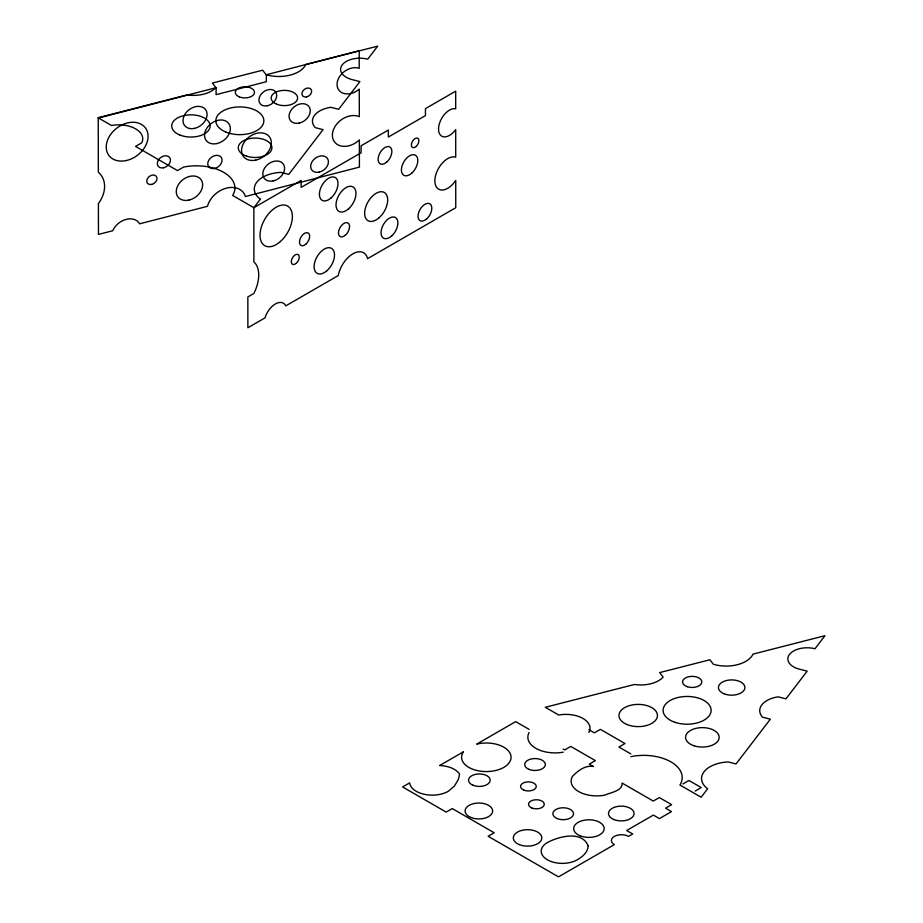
<?xml version="1.0" encoding="UTF-8"?>
<svg xmlns="http://www.w3.org/2000/svg" width="923" height="923" viewBox="0 0 923 923"><rect width="100%" height="100%" fill="white"/><g stroke="black" fill="none" stroke-linecap="round" stroke-linejoin="round"><path stroke-width="1.38" d="M682.882 783.973L688.939 780.477L701.226 787.573L695.181 791.069M588.897 729.701L594.32 732.839L600.377 729.343L624.963 743.534L618.906 747.03L630.813 753.906M529.121 729.378L515.692 721.624L476.718 744.123A24.736 14.283 0 0 1 510.834 755.395A24.736 14.283 0 0 1 483.041 771.443A24.736 14.283 0 0 1 463.508 751.749L439.636 765.536A22.625 13.06 0 0 1 459.458 773.935A57.745 33.343 0 0 1 457.958 780.177L454.37 786.131L448.255 791.311A22.625 13.06 0 0 1 424.211 794.288A22.625 13.06 0 0 1 409.662 782.842L402.566 786.938L446.201 812.09L452.282 808.583L494.186 832.777L488.14 836.273L558.507 876.85L614.326 844.626A10.049 5.803 0 0 1 614.326 836.411A10.049 5.803 0 0 1 628.54 836.411L632.728 834L626.671 830.504L653.369 815.09L659.426 818.586L671.529 811.594L665.575 808.156L671.632 804.66L659.334 797.564L653.288 801.06L622.079 783.05C622.944 790.965 610.438 792.476 604.934 795.095A25.579 14.768 0 0 1 578.629 791.553A25.579 14.768 0 0 1 572.491 776.37C577.798 770.774 585.182 765.052 593.362 766.471L589.301 764.117L595.358 760.621L570.772 746.43L564.726 749.926L563.226 749.072M630.813 756.652A38.454 22.198 0 0 1 670.917 761.867A38.454 22.198 0 0 1 679.951 785.023L701.134 797.253L707.641 788.773A28.832 16.649 0 0 1 704.03 771.801A28.832 16.649 0 0 1 728.212 761.937L736.035 763.944L770.347 719.19L762.513 717.183A24.633 14.226 0 0 1 778.112 696.842L785.946 698.849L807.175 671.148L799.353 669.14A19.337 11.168 0 0 1 789.488 654.419A19.337 11.168 0 0 1 814.997 648.731L824.977 635.705L753.006 654.13A27.782 16.049 0 0 1 713.375 664.272L709.902 659.749L659.668 672.602L663.141 677.124A25.244 14.572 0 0 1 634.389 684.485L545.297 707.283L558.727 715.037A24.033 13.88 0 0 1 582.978 718.452A24.033 13.88 0 0 1 588.897 732.458M563.226 752.176A27.171 15.679 0 0 1 535.813 748.311A27.171 15.679 0 0 1 529.121 732.481M588.124 845.733C588.17 852.217 582.367 856.752 577.302 859.798A21.148 12.218 0 0 1 547.397 859.798A21.148 12.218 0 0 1 547.397 842.526C558.853 836.376 581.813 830.377 588.124 845.733M260.367 199.206L253.86 207.698L253.883 261.936A30.713 17.745 -60 0 1 253.906 293.433L247.849 296.929L247.872 327.757L264.959 317.893A15.979 9.23 -60 0 1 275.354 303.955A15.979 9.23 -60 0 1 285.749 305.882L338.268 275.562A21.31 12.311 -60 0 1 352.909 253.802A21.31 12.311 -60 0 1 367.562 258.659L455.754 207.733L455.731 180.458A18.172 10.499 -60 0 1 438.31 188.984A18.172 10.499 -60 0 1 438.298 168.805A18.172 10.499 -60 0 1 455.72 157.21L455.708 129.578A15.472 8.942 -60 0 1 441.298 135.889A15.472 8.942 -60 0 1 441.286 119.113A15.472 8.942 -60 0 1 455.697 108.776L455.685 91.169L425.445 108.637L425.445 115.629L388.352 137.042L388.341 130.051L361.089 145.776L361.101 152.78L301.163 187.381L301.152 180.389L253.86 207.698L232.665 195.457A38.454 22.198 0 0 0 223.643 172.301A38.454 22.198 0 0 0 183.527 167.098L177.481 170.593L135.566 146.388L141.623 142.892A24.033 13.88 0 0 0 135.704 128.897A24.033 13.88 0 0 0 111.452 125.482L98.023 117.717L187.104 94.919A25.244 14.572 0 0 0 215.867 87.57L212.394 83.047L262.628 70.194L266.101 74.705A27.782 16.049 0 0 0 305.732 64.564L377.703 46.15L367.723 59.164A19.337 11.168 0 0 0 342.214 64.864A19.337 11.168 0 0 0 352.067 79.586L359.901 81.593L338.672 109.283L330.838 107.287A24.633 14.226 0 0 0 315.239 127.628L323.073 129.635L288.761 174.378L280.927 172.382A28.832 16.649 0 0 0 256.744 182.246A28.832 16.649 0 0 0 260.367 199.206M216.086 87.697L98.242 118.098L98.346 172.232A30.713 22.902 -37.4 0 1 98.403 203.66L98.461 234.43L112.733 230.75A15.979 11.918 -37.4 0 1 126.163 219.374A15.979 11.918 -37.4 0 1 139.615 223.816L207.513 206.302A21.31 15.887 -37.4 0 1 226.423 188.142A21.31 15.887 -37.4 0 1 245.391 196.53L359.416 167.109L359.359 139.892A18.172 13.557 -37.4 0 1 336.837 144.173A18.172 13.557 -37.4 0 1 336.791 124.028A18.172 13.557 -37.4 0 1 359.324 116.69L359.266 89.104A15.472 11.538 -37.4 0 1 340.633 91.908A15.472 11.538 -37.4 0 1 340.599 75.167A15.472 11.538 -37.4 0 1 359.22 68.348L359.185 50.777L266.32 74.74L266.343 81.72L216.097 94.677L216.086 87.697M239.242 96.846A9.611 5.55 0 0 0 254.448 92.923A9.611 5.55 0 0 0 240.961 87.281A9.611 5.55 0 0 0 239.242 96.846M179.65 134.931A19.221 11.099 0 0 0 210.052 127.097A19.221 11.099 0 0 0 183.089 115.813A19.221 11.099 0 0 0 179.65 134.931M246.672 156.183A16.822 9.715 0 0 0 271.904 147.772A16.822 9.715 0 0 0 246.672 139.361A16.822 9.715 0 0 0 246.672 156.183M276.635 104.172A13.222 7.626 0 0 0 297.541 98.773A13.222 7.626 0 0 0 279 91.019A13.222 7.626 0 0 0 276.635 104.172M225.731 132.012A24.033 13.88 0 0 0 263.736 122.217A24.033 13.88 0 0 0 230.035 108.118A24.033 13.88 0 0 0 225.731 132.012M273.208 180.92A11.907 8.884 -37.4 0 0 283.349 164.132A11.907 8.884 -37.4 0 0 264.52 168.217A11.907 8.884 -37.4 0 0 273.208 180.92M267.416 105.741A9.715 7.246 -37.4 0 0 275.7 92.046A9.715 7.246 -37.4 0 0 260.332 95.369A9.715 7.246 -37.4 0 0 267.416 105.741M214.586 168.436A7.834 5.838 -37.4 0 0 221.266 157.395A7.834 5.838 -37.4 0 0 208.875 160.083A7.834 5.838 -37.4 0 0 214.586 168.436M151.649 184.427A5.642 4.211 -37.4 0 0 156.46 176.478A5.642 4.211 -37.4 0 0 147.53 178.404A5.642 4.211 -37.4 0 0 151.649 184.427M319.15 172.128A9.715 7.246 -37.4 0 0 327.423 158.444A9.715 7.246 -37.4 0 0 312.055 161.767A9.715 7.246 -37.4 0 0 319.15 172.128M163.59 167.79A7.211 5.376 -37.4 0 0 169.728 157.637A7.211 5.376 -37.4 0 0 158.329 160.106A7.211 5.376 -37.4 0 0 163.59 167.79M188.857 200.118A14.41 10.753 -37.4 0 0 201.145 179.8A14.41 10.753 -37.4 0 0 178.335 184.738A14.41 10.753 -37.4 0 0 188.857 200.118M194.511 128.378A13.164 9.818 -37.4 0 0 205.725 109.825A13.164 9.818 -37.4 0 0 184.9 114.337A13.164 9.818 -37.4 0 0 194.511 128.378M126.22 160.556A22.879 17.052 -37.4 0 0 145.719 128.32A22.879 17.052 -37.4 0 0 109.525 136.154A22.879 17.052 -37.4 0 0 126.22 160.556M216.859 143.573A14.099 10.511 -37.4 0 0 228.869 123.694A14.099 10.511 -37.4 0 0 206.567 128.528A14.099 10.511 -37.4 0 0 216.859 143.573M299.19 123.094A11.595 8.642 -37.4 0 0 309.078 106.756A11.595 8.642 -37.4 0 0 290.733 110.725A11.595 8.642 -37.4 0 0 299.19 123.094M306.574 96.915A5.33 3.969 -37.4 0 0 311.109 89.404A5.33 3.969 -37.4 0 0 302.686 91.239A5.33 3.969 -37.4 0 0 306.574 96.915M255.775 160.106A16.291 12.149 -37.4 0 0 269.666 137.146A16.291 12.149 -37.4 0 0 243.891 142.73A16.291 12.149 -37.4 0 0 255.775 160.106M379.145 217.724A16.291 9.415 -60 0 0 384.303 192.469A16.291 9.415 -60 0 0 365.023 209.567A16.291 9.415 -60 0 0 379.145 217.724M416.111 146.503A5.33 3.081 -60 0 0 417.796 138.242A5.33 3.081 -60 0 0 411.496 143.838A5.33 3.081 -60 0 0 416.111 146.503M411.727 173.178A11.595 6.703 -60 0 0 415.396 155.214A11.595 6.703 -60 0 0 401.678 167.375A11.595 6.703 -60 0 0 411.727 173.178M348.594 208.794A14.099 8.145 -60 0 0 353.048 186.942A14.099 8.145 -60 0 0 336.364 201.733A14.099 8.145 -60 0 0 348.594 208.794M280.384 241.526A22.879 13.222 -60 0 0 287.618 206.071A22.879 13.222 -60 0 0 260.563 230.081A22.879 13.222 -60 0 0 280.384 241.526M331.126 197.903A13.164 7.603 -60 0 0 335.28 177.516A13.164 7.603 -60 0 0 319.716 191.326A13.164 7.603 -60 0 0 331.126 197.903M326.961 270.693A14.41 8.33 -60 0 0 331.519 248.356A14.41 8.33 -60 0 0 314.466 263.482A14.41 8.33 -60 0 0 326.961 270.693M305.894 244.133A7.211 4.165 -60 0 0 308.178 232.965A7.211 4.165 -60 0 0 299.652 240.522A7.211 4.165 -60 0 0 305.894 244.133M426.703 218.866A9.715 5.607 -60 0 0 429.783 203.81A9.715 5.607 -60 0 0 418.292 214.009A9.715 5.607 -60 0 0 426.703 218.866M296.306 263.286A5.642 3.254 -60 0 0 298.094 254.54A5.642 3.254 -60 0 0 291.426 260.459A5.642 3.254 -60 0 0 296.306 263.286M345.467 235.1A7.834 4.523 -60 0 0 347.936 222.962A7.834 4.523 -60 0 0 338.672 231.177A7.834 4.523 -60 0 0 345.467 235.1M386.772 162.033A9.715 5.607 -60 0 0 389.841 146.976A9.715 5.607 -60 0 0 378.361 157.175A9.715 5.607 -60 0 0 386.772 162.033M391.652 235.965A11.907 6.876 -60 0 0 395.413 217.516A11.907 6.876 -60 0 0 381.337 230.012A11.907 6.876 -60 0 0 391.652 235.965M675.094 722.351A24.033 13.88 0 0 0 711.137 710.341A24.033 13.88 0 0 0 675.094 698.319A24.033 13.88 0 0 0 675.094 722.351M723.909 693.727A13.222 7.626 0 0 0 744.815 688.339A13.222 7.626 0 0 0 726.274 680.574A13.222 7.626 0 0 0 723.909 693.727M693.946 745.749A16.822 9.715 0 0 0 719.179 737.339A16.822 9.715 0 0 0 693.946 728.928A16.822 9.715 0 0 0 693.946 745.749M626.925 724.497A19.221 11.099 0 0 0 657.338 716.652A19.221 11.099 0 0 0 630.363 705.368A19.221 11.099 0 0 0 626.925 724.497M687.358 686.712A9.611 5.55 0 0 0 701.78 681.901A9.611 5.55 0 0 0 687.358 677.101A9.611 5.55 0 0 0 687.358 686.712M519.199 844.568A14.272 8.238 0 0 0 541.755 838.753A14.272 8.238 0 0 0 521.749 830.388A14.272 8.238 0 0 0 519.199 844.568M470.788 817.432A13.776 7.949 0 0 0 492.57 811.813A13.776 7.949 0 0 0 473.245 803.737A13.776 7.949 0 0 0 470.788 817.432M528.948 769.344A10.326 5.965 0 0 0 545.285 765.132A10.326 5.965 0 0 0 530.794 759.075A10.326 5.965 0 0 0 528.948 769.344M579.979 835.719A15.253 8.803 0 0 0 604.092 829.489A15.253 8.803 0 0 0 582.713 820.547A15.253 8.803 0 0 0 579.979 835.719M557.123 818.551A10.326 5.965 0 0 0 573.46 814.34A10.326 5.965 0 0 0 558.969 808.283A10.326 5.965 0 0 0 557.123 818.551M523.779 790.088A7.869 4.546 0 0 0 536.228 786.881A7.869 4.546 0 0 0 525.187 782.266A7.869 4.546 0 0 0 523.779 790.088M613.772 819.497A12.795 7.384 0 0 0 633.997 814.282A12.795 7.384 0 0 0 616.056 806.783A12.795 7.384 0 0 0 613.772 819.497M531.786 807.96A7.869 4.546 0 0 0 544.235 804.752A7.869 4.546 0 0 0 533.194 800.137A7.869 4.546 0 0 0 531.786 807.96M473.003 785.242A10.822 6.253 0 0 0 490.125 780.835A10.822 6.253 0 0 0 474.941 774.478A10.822 6.253 0 0 0 473.003 785.242"/></g></svg>
